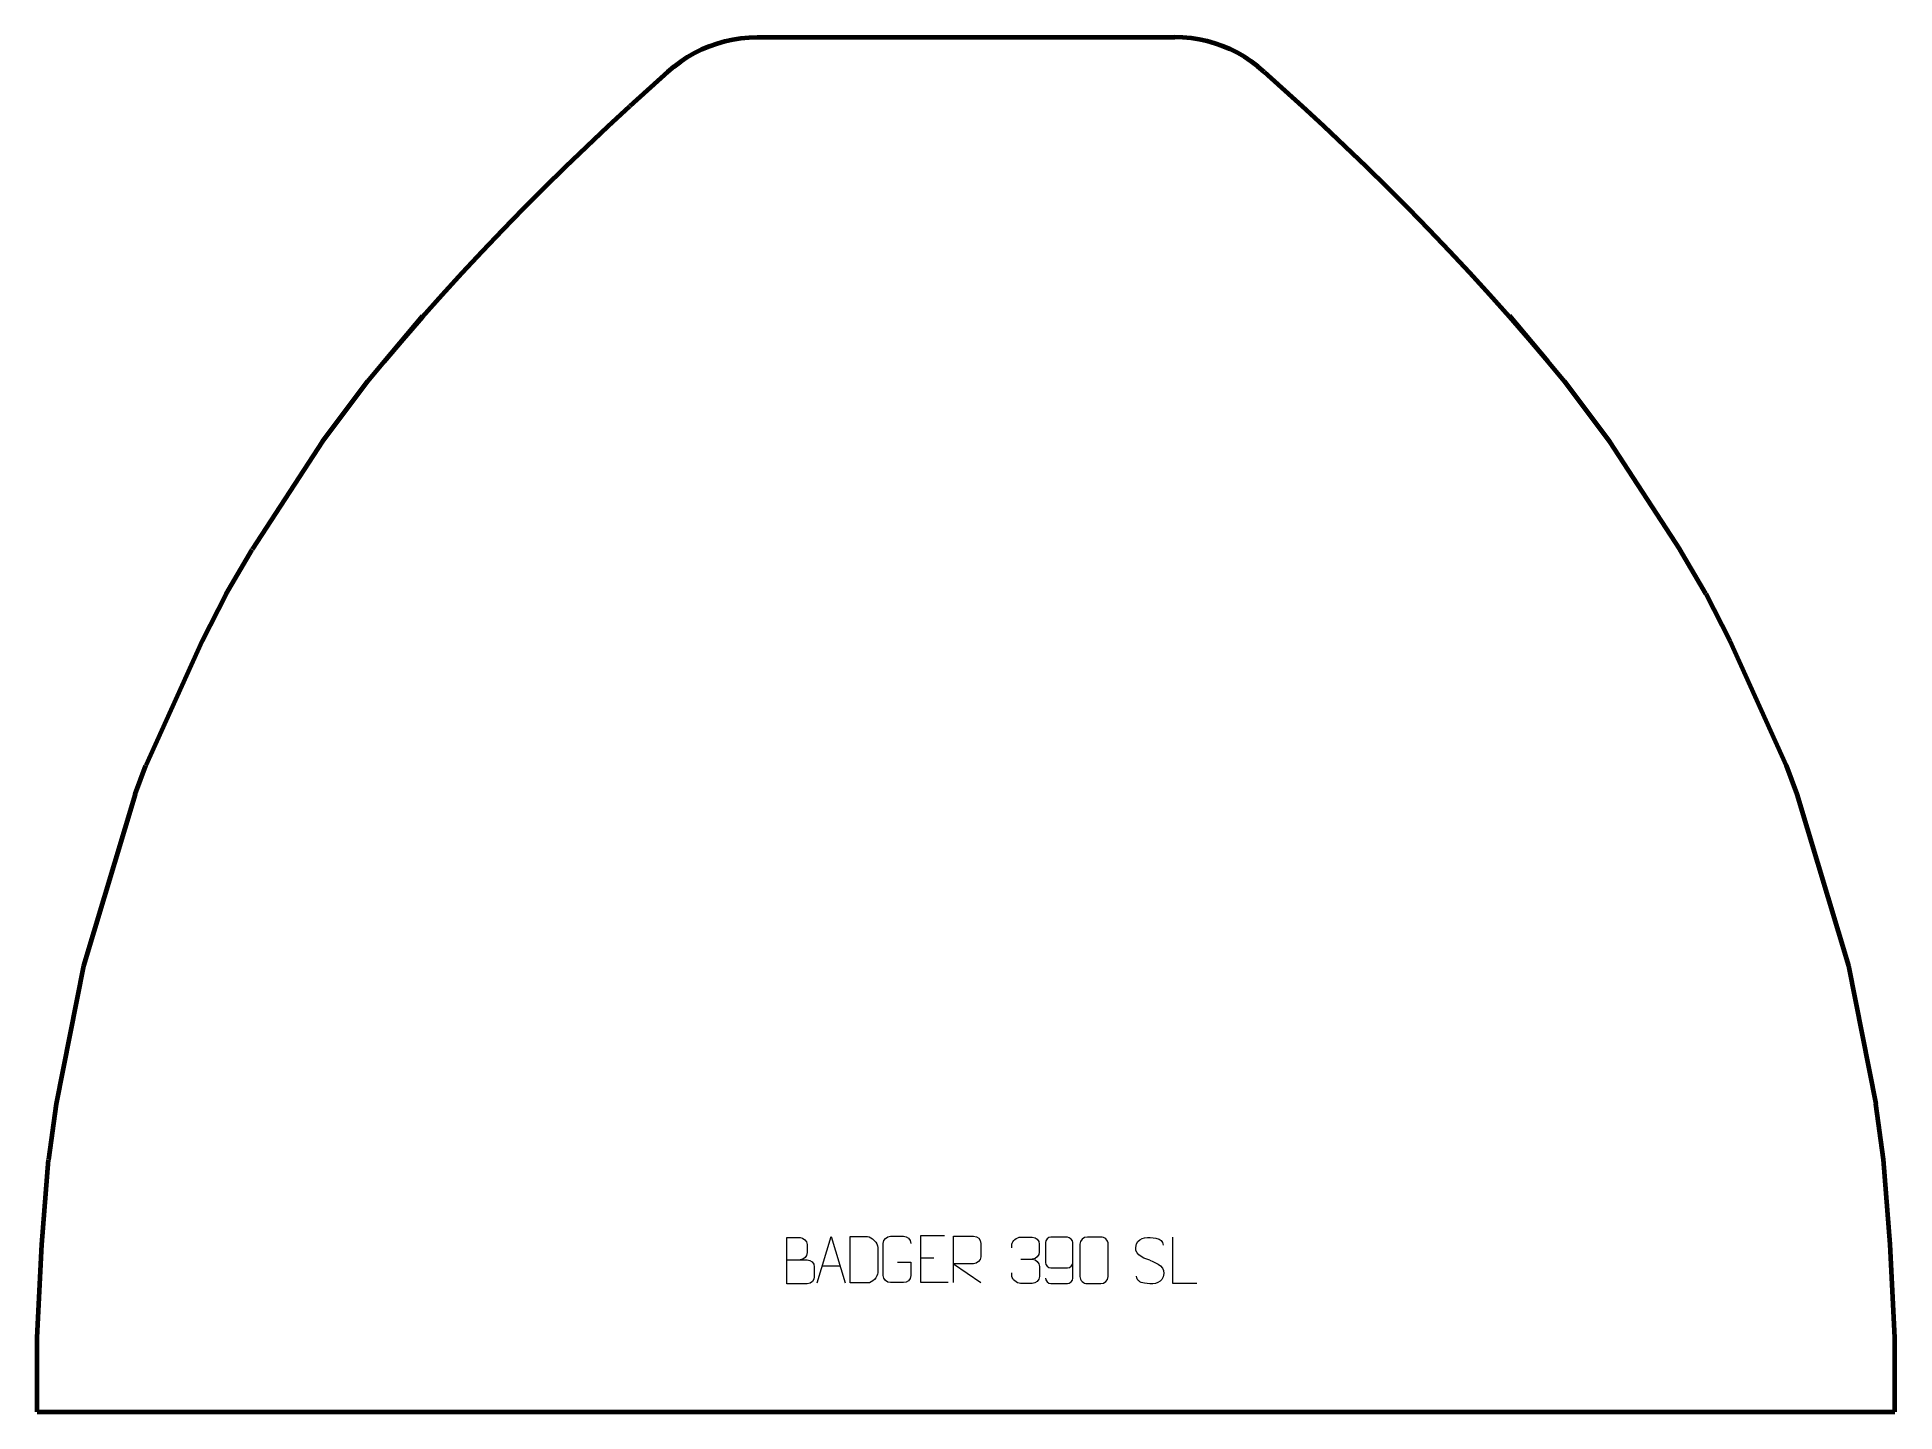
# Model space of a CAD drawing. Header units: millimetres. Extents: x -500 to 500, y -370 to 370.
import ezdxf

# ---------------------------------------------------------------- set-up
doc = ezdxf.new("R2010")
doc.units = ezdxf.units.MM
doc.header["$MEASUREMENT"] = 0
doc.layers.add('layer 1', color=7, linetype='Continuous')

msp = doc.modelspace()

# ---------------------------------------------------------------- linework, layer by layer
at = {"layer": 'layer 1', "color": 242, "lineweight": 106}
for points in [[(-116.7711, 369.8651), (-116.7711, 369.8651), (-112.3813, 370.0002), (-112.3813, 370.0002)], [(-112.3813, 370.0002), (-112.3813, 370.0002), (112.3813, 370.0002), (112.3813, 370.0002)], [(116.7708, 369.8651), (116.7708, 369.8651), (112.3813, 370.0002), (112.3813, 370.0002)], [(-149.9263, 359.3389), (-149.9263, 359.3389), (-146.1206, 361.5306), (-146.1206, 361.5306)], [(-146.1206, 361.5306), (-146.1206, 361.5306), (-142.187, 363.4851), (-142.187, 363.4851)], [(-142.187, 363.4851), (-142.187, 363.4851), (-138.142, 365.1938), (-138.142, 365.1938)], [(-138.142, 365.1938), (-138.142, 365.1938), (-133.9991, 366.6508), (-133.9991, 366.6508)], [(-133.9991, 366.6508), (-133.9991, 366.6508), (-129.7748, 367.8497), (-129.7748, 367.8497)], [(-129.7748, 367.8497), (-129.7748, 367.8497), (-125.4841, 368.7877), (-125.4841, 368.7877)], [(-125.4841, 368.7877), (-125.4841, 368.7877), (-121.144, 369.4604), (-121.144, 369.4604)], [(-121.144, 369.4604), (-121.144, 369.4604), (-116.7711, 369.8651), (-116.7711, 369.8651)], [(121.144, 369.4604), (121.144, 369.4604), (116.7708, 369.8651), (116.7708, 369.8651)], [(125.4841, 368.7877), (125.4841, 368.7877), (121.144, 369.4604), (121.144, 369.4604)], [(129.7745, 367.8497), (129.7745, 367.8497), (125.4841, 368.7877), (125.4841, 368.7877)], [(133.9991, 366.6508), (133.9991, 366.6508), (129.7745, 367.8497), (129.7745, 367.8497)], [(138.142, 365.1938), (138.142, 365.1938), (133.9991, 366.6508), (133.9991, 366.6508)], [(142.1882, 363.4851), (142.1882, 363.4851), (138.142, 365.1938), (138.142, 365.1938)], [(146.1206, 361.5306), (146.1206, 361.5306), (142.1882, 363.4851), (142.1882, 363.4851)], [(149.926, 359.3389), (149.926, 359.3389), (146.1206, 361.5306), (146.1206, 361.5306)], [(-160.4358, 351.4212), (-160.4358, 351.4212), (-180.8722, 332.8434), (-180.8722, 332.8434)], [(-160.4358, 351.4212), (-160.4358, 351.4212), (-157.0966, 354.2745), (-157.0966, 354.2745)], [(-157.0966, 354.2745), (-157.0966, 354.2745), (-153.5892, 356.9169), (-153.5892, 356.9169)], [(-153.5892, 356.9169), (-153.5892, 356.9169), (-149.9263, 359.3389), (-149.9263, 359.3389)], [(153.5892, 356.9169), (153.5892, 356.9169), (149.926, 359.3389), (149.926, 359.3389)], [(157.0975, 354.2745), (157.0975, 354.2745), (153.5892, 356.9169), (153.5892, 356.9169)], [(160.4367, 351.4212), (160.4367, 351.4212), (157.0975, 354.2745), (157.0975, 354.2745)], [(160.4367, 351.4212), (160.4367, 351.4212), (180.8719, 332.8434), (180.8719, 332.8434)], [(-192.592, 322.0697), (-192.592, 322.0697), (-180.8722, 332.8434), (-180.8722, 332.8434)], [(192.592, 322.0697), (192.592, 322.0697), (180.8719, 332.8434), (180.8719, 332.8434)], [(-204.1923, 311.1659), (-204.1923, 311.1659), (-192.592, 322.0697), (-192.592, 322.0697)], [(204.1923, 311.1659), (204.1923, 311.1659), (192.592, 322.0697), (192.592, 322.0697)], [(-215.67, 300.1352), (-215.67, 300.1352), (-204.1923, 311.1659), (-204.1923, 311.1659)], [(215.6708, 300.1352), (215.6708, 300.1352), (204.1923, 311.1659), (204.1923, 311.1659)], [(-227.0257, 288.9775), (-227.0257, 288.9775), (-215.67, 300.1352), (-215.67, 300.1352)], [(227.0266, 288.9775), (227.0266, 288.9775), (215.6708, 300.1352), (215.6708, 300.1352)], [(-238.2565, 277.6949), (-238.2565, 277.6949), (-227.0257, 288.9775), (-227.0257, 288.9775)], [(238.2577, 277.6949), (238.2577, 277.6949), (227.0266, 288.9775), (227.0266, 288.9775)], [(-249.3627, 266.2886), (-249.3627, 266.2886), (-238.2565, 277.6949), (-238.2565, 277.6949)], [(249.3627, 266.2886), (249.3627, 266.2886), (238.2577, 277.6949), (238.2577, 277.6949)], [(-260.3408, 254.7593), (-260.3408, 254.7593), (-249.3627, 266.2886), (-249.3627, 266.2886)], [(260.3408, 254.7593), (260.3408, 254.7593), (249.3627, 266.2886), (249.3627, 266.2886)], [(-271.1908, 243.1097), (-271.1908, 243.1097), (-260.3408, 254.7593), (-260.3408, 254.7593)], [(271.1908, 243.1097), (271.1908, 243.1097), (260.3408, 254.7593), (260.3408, 254.7593)], [(-281.91, 231.3401), (-281.91, 231.3401), (-271.1908, 243.1097), (-271.1908, 243.1097)], [(281.91, 231.3401), (281.91, 231.3401), (271.1908, 243.1097), (271.1908, 243.1097)], [(-292.4991, 219.4529), (-292.4991, 219.4529), (-281.91, 231.3401), (-281.91, 231.3401)], [(292.4991, 219.4529), (292.4991, 219.4529), (281.91, 231.3401), (281.91, 231.3401)], [(-313.278, 195.3287), (-313.278, 195.3287), (-292.4991, 219.9996), (-292.4991, 219.9996)], [(-302.9563, 207.4489), (-302.9563, 207.4489), (-292.4991, 219.4529), (-292.4991, 219.4529)], [(302.956, 207.4489), (302.956, 207.4489), (292.4991, 219.4529), (292.4991, 219.4529)], [(313.2789, 195.3287), (313.2789, 195.3287), (292.5, 219.9996), (292.5, 219.9996)], [(-313.278, 195.3287), (-313.278, 195.3287), (-302.9563, 207.4489), (-302.9563, 207.4489)], [(313.2789, 195.3287), (313.2789, 195.3287), (302.956, 207.4489), (302.956, 207.4489)], [(-322.0696, 184.8912), (-322.0696, 184.8912), (-313.278, 195.3287), (-313.278, 195.3287)], [(322.0694, 184.8912), (322.0694, 184.8912), (313.2789, 195.3287), (313.2789, 195.3287)], [(-346.4662, 152.3605), (-346.4662, 152.3605), (-322.0696, 184.8912), (-322.0696, 184.8912)], [(322.0694, 184.8912), (322.0694, 184.8912), (346.4662, 152.3605), (346.4662, 152.3605)], [(-346.4662, 152.3605), (-346.4662, 152.3605), (-384.2276, 94.2648), (-384.2276, 94.2648)], [(346.4662, 152.3605), (346.4662, 152.3605), (384.2276, 94.2648), (384.2276, 94.2648)], [(-398.2497, 70.3544), (-398.2497, 70.3544), (-384.2276, 94.2648), (-384.2276, 94.2648)], [(398.2506, 70.3544), (398.2506, 70.3544), (384.2276, 94.2648), (384.2276, 94.2648)], [(-398.2497, 70.3544), (-398.2497, 70.3544), (-411.2244, 45.057), (-411.2244, 45.057)], [(398.2506, 70.3544), (398.2506, 70.3544), (411.2244, 45.057), (411.2244, 45.057)], [(-411.2244, 45.057), (-411.2244, 45.057), (-441.4429, -22.0955), (-441.4429, -22.0955)], [(411.2244, 45.057), (411.2244, 45.057), (441.4429, -22.0955), (441.4429, -22.0955)], [(-447.2265, -37.423), (-447.2265, -37.423), (-441.4429, -22.0955), (-441.4429, -22.0955)], [(441.4429, -22.0955), (441.4429, -22.0955), (447.2265, -37.423), (447.2265, -37.423)], [(-447.2265, -37.423), (-447.2265, -37.423), (-474.9993, -129.9995), (-474.9993, -129.9995)], [(447.2265, -37.423), (447.2265, -37.423), (474.9993, -129.9995), (474.9993, -129.9995)], [(-474.9993, -129.9995), (-474.9993, -129.9995), (-489.8431, -204.216), (-489.8431, -204.216)], [(474.9993, -129.9995), (474.9993, -129.9995), (489.8428, -204.216), (489.8428, -204.216)], [(-489.8431, -204.216), (-489.8431, -204.216), (-493.9126, -234.2385), (-493.9126, -234.2385)], [(493.9135, -234.2385), (493.9135, -234.2385), (489.8428, -204.216), (489.8428, -204.216)], [(-497.4996, -280.0002), (-497.4996, -280.0002), (-493.9126, -234.2385), (-493.9126, -234.2385)], [(497.5004, -280.0002), (497.5004, -280.0002), (493.9135, -234.2385), (493.9135, -234.2385)], [(-499.9995, -330.0006), (-499.9995, -330.0006), (-497.4996, -280.0002), (-497.4996, -280.0002)], [(499.9995, -330.0006), (499.9995, -330.0006), (497.5004, -280.0002), (497.5004, -280.0002)], [(-499.9995, -370.0002), (-499.9995, -370.0002), (-499.9995, -330.0006), (-499.9995, -330.0006)], [(499.9995, -370.0002), (499.9995, -370.0002), (499.9995, -330.0006), (499.9995, -330.0006)], [(-499.9995, -370.0002), (-499.9995, -370.0002), (499.9995, -370.0002), (499.9995, -370.0002)]]:
    msp.add_open_spline(points, degree=3, dxfattribs=at)
at = {"layer": 'layer 1', "color": 250, "lineweight": 9}
for points, knots in [([(-96.4182, -288.1351), (-92.7796, -288.1347), (-89.1925, -288.1347), (-85.5531, -288.1351), (-85.5531, -288.1351), (-83.5777, -288.1524), (-81.6541, -289.8884), (-81.6541, -291.9381), (-81.6541, -291.9381), (-81.6545, -293.0667), (-81.6545, -296.1161), (-81.6541, -297.245), (-81.6541, -297.245), (-81.6365, -299.1029), (-83.1786, -301.1168), (-85.5001, -301.0999), (-85.5001, -301.0999), (-89.1399, -301.0995), (-92.7793, -301.0995), (-96.4182, -301.0999), (-96.4182, -301.0999), (-96.4182, -292.7815), (-96.4182, -284.4638), (-96.4182, -276.1463), (-96.4182, -276.1463), (-94.0445, -276.1463), (-91.6704, -276.1463), (-89.2962, -276.1463), (-89.2962, -276.1463), (-87.6154, -276.1287), (-85.5186, -278.0392), (-85.5009, -280.0016), (-85.5009, -280.0016), (-85.5013, -282.0677), (-85.5013, -282.2137), (-85.5009, -284.2802), (-85.5009, -284.2802), (-85.4836, -286.3463), (-87.3381, -288.1524), (-89.3481, -288.1351)], [0, 0, 0, 0, 0.09090909, 0.09090909, 0.09090909, 0.09090909, 0.18181818, 0.18181818, 0.18181818, 0.18181818, 0.27272727, 0.27272727, 0.27272727, 0.27272727, 0.36363636, 0.36363636, 0.36363636, 0.36363636, 0.45454545, 0.45454545, 0.45454545, 0.45454545, 0.54545455, 0.54545455, 0.54545455, 0.54545455, 0.63636364, 0.63636364, 0.63636364, 0.63636364, 0.72727273, 0.72727273, 0.72727273, 0.72727273, 0.81818182, 0.81818182, 0.81818182, 0.81818182, 1, 1, 1, 1]), ([(-80.0336, -300.6118), (-80.0336, -300.6118), (-72.6626, -275.6583), (-72.6626, -275.6583), (-72.6626, -275.6583), (-72.6626, -275.6583), (-65.0927, -300.6118), (-65.0927, -300.6118)], [0, 0, 0, 0, 0.33333333, 0.33333333, 0.33333333, 0.33333333, 1, 1, 1, 1]), ([(-62.2699, -300.5836), (-59.9381, -300.5833), (-54.9879, -300.6073), (-52.6564, -300.6076), (-52.6564, -300.6076), (-50.7314, -300.713), (-47.4128, -297.1714), (-47.424, -295.1541), (-47.424, -295.1541), (-47.4244, -289.384), (-47.4244, -287.2143), (-47.424, -281.445), (-47.424, -281.445), (-47.4283, -279.3069), (-50.8028, -275.6468), (-52.9552, -275.6603), (-52.9552, -275.6603), (-55.2809, -275.6603), (-60.0052, -275.6603), (-62.3313, -275.6603), (-62.3313, -275.6603), (-62.3309, -281.4072), (-62.2696, -294.8363), (-62.2699, -300.5836)], [0, 0, 0, 0, 0.14285714, 0.14285714, 0.14285714, 0.14285714, 0.28571429, 0.28571429, 0.28571429, 0.28571429, 0.42857143, 0.42857143, 0.42857143, 0.42857143, 0.57142857, 0.57142857, 0.57142857, 0.57142857, 0.71428571, 0.71428571, 0.71428571, 0.71428571, 1, 1, 1, 1]), ([(-36.8726, -289.4699), (-36.8726, -289.4699), (-29.7045, -289.4699), (-29.7045, -289.4699), (-29.7045, -289.4699), (-29.7045, -289.4699), (-29.7045, -296.6381), (-29.7045, -296.6381), (-29.7045, -296.6381), (-29.8442, -298.9615), (-31.5214, -300.4411), (-33.6692, -300.4518), (-33.6692, -300.4518), (-36.001, -300.4515), (-38.333, -300.4515), (-40.6645, -300.4518), (-40.6645, -300.4518), (-42.5894, -300.5573), (-44.5616, -298.6728), (-44.5504, -296.6555), (-44.5504, -296.6555), (-44.55, -290.8854), (-44.55, -285.1157), (-44.5504, -279.3464), (-44.5504, -279.3464), (-44.5462, -277.2083), (-42.7994, -275.4891), (-40.6471, -275.5025), (-40.6471, -275.5025), (-38.3214, -275.5025), (-35.9953, -275.5025), (-33.6692, -275.5025), (-33.6692, -275.5025), (-31.7225, -275.4671), (-29.7311, -276.9586), (-29.7045, -279.3963)], [0, 0, 0, 0, 0.1, 0.1, 0.1, 0.1, 0.2, 0.2, 0.2, 0.2, 0.3, 0.3, 0.3, 0.3, 0.4, 0.4, 0.4, 0.4, 0.5, 0.5, 0.5, 0.5, 0.6, 0.6, 0.6, 0.6, 0.7, 0.7, 0.7, 0.7, 0.8, 0.8, 0.8, 0.8, 1, 1, 1, 1]), ([(-11.6007, -275.2554), (-11.6007, -275.2554), (-24.4746, -275.2554), (-24.4746, -275.2554), (-24.4746, -275.2554), (-24.4746, -275.2554), (-24.4746, -300.209), (-24.4746, -300.209), (-24.4746, -300.209), (-24.4746, -300.209), (-9.6088, -300.209), (-9.6088, -300.209)], [0, 0, 0, 0, 0.25, 0.25, 0.25, 0.25, 0.5, 0.5, 0.5, 0.5, 1, 1, 1, 1]), ([(-6.7288, -300.4545), (-6.7288, -300.4545), (-6.7288, -275.501), (-6.7288, -275.501), (-6.7288, -275.501), (-3.134, -275.501), (0.4615, -275.501), (4.0567, -275.501), (4.0567, -275.501), (6.382, -275.5387), (7.9393, -277.0287), (7.9352, -279.3951), (7.9352, -279.3951), (7.9348, -281.4305), (7.9348, -284.49), (7.9352, -286.526), (7.9352, -286.526), (7.9287, -288.4015), (6.1164, -290.3433), (4.1069, -290.3624), (4.1069, -290.3624), (4.1069, -290.3624), (-6.7288, -290.3624), (-6.7288, -290.3624), (-6.7288, -290.3624), (-6.7288, -290.3624), (7.9259, -300.4545), (7.9259, -300.4545)], [0, 0, 0, 0, 0.125, 0.125, 0.125, 0.125, 0.25, 0.25, 0.25, 0.25, 0.375, 0.375, 0.375, 0.375, 0.5, 0.5, 0.5, 0.5, 0.625, 0.625, 0.625, 0.625, 0.75, 0.75, 0.75, 0.75, 1, 1, 1, 1]), ([(24.7321, -281.6499), (24.7321, -281.6499), (24.7321, -279.7927), (24.7321, -279.7927), (24.7321, -279.7927), (24.7178, -278.0508), (27.3823, -275.9327), (29.4414, -275.9554), (29.4414, -275.9554), (31.5055, -275.9554), (33.5695, -275.9554), (35.6332, -275.9554), (35.6332, -275.9554), (37.8277, -275.9466), (39.426, -277.7933), (39.4704, -279.7055), (39.4704, -279.7055), (39.47, -281.1406), (39.47, -282.5757), (39.4704, -284.0112), (39.4704, -284.0112), (39.4218, -285.6647), (37.8192, -287.8947), (35.6209, -287.8847), (35.6209, -287.8847), (37.8246, -287.8959), (39.4326, -289.6991), (39.4866, -291.7586), (39.4866, -291.7586), (39.4862, -293.5433), (39.4862, -295.328), (39.4866, -297.1131), (39.4866, -297.1131), (39.4967, -299.1745), (37.4418, -300.9376), (35.6209, -300.9295), (35.6209, -300.9295), (33.5556, -300.9292), (31.4904, -300.9292), (29.4248, -300.9295), (29.4248, -300.9295), (27.2562, -300.918), (24.7252, -298.5178), (24.7066, -297.056), (24.7066, -297.056), (24.7066, -297.056), (24.7066, -295.1474), (24.7066, -295.1474)], [0, 0, 0, 0, 0.07692308, 0.07692308, 0.07692308, 0.07692308, 0.15384615, 0.15384615, 0.15384615, 0.15384615, 0.23076923, 0.23076923, 0.23076923, 0.23076923, 0.30769231, 0.30769231, 0.30769231, 0.30769231, 0.38461538, 0.38461538, 0.38461538, 0.38461538, 0.46153846, 0.46153846, 0.46153846, 0.46153846, 0.53846154, 0.53846154, 0.53846154, 0.53846154, 0.61538462, 0.61538462, 0.61538462, 0.61538462, 0.69230769, 0.69230769, 0.69230769, 0.69230769, 0.76923077, 0.76923077, 0.76923077, 0.76923077, 0.84615385, 0.84615385, 0.84615385, 0.84615385, 1, 1, 1, 1]), ([(42.7148, -297.9712), (42.7389, -299.3107), (44.0951, -300.964), (45.667, -300.9296), (45.667, -300.9296), (48.6518, -300.9293), (51.637, -300.9293), (54.6224, -300.9296), (54.6224, -300.9296), (55.8415, -300.9446), (57.5697, -299.507), (57.5747, -297.9712), (57.5747, -297.9712), (57.5744, -291.6108), (57.5744, -285.25), (57.5747, -278.8892), (57.5747, -278.8892), (57.57, -277.7263), (55.8415, -275.9552), (54.6224, -275.9308), (54.6224, -275.9308), (51.637, -275.9311), (48.6518, -275.9311), (45.667, -275.9308), (45.667, -275.9308), (44.3889, -275.9746), (42.7192, -277.5891), (42.7148, -278.8892), (42.7148, -278.8892), (42.7148, -282.4726), (42.7148, -286.0555), (42.7148, -289.6384), (42.7148, -289.6384), (42.7533, -291.1166), (44.336, -292.5495), (45.667, -292.5474), (45.667, -292.5474), (48.6518, -292.5477), (51.637, -292.5477), (54.6224, -292.5474), (54.6224, -292.5474), (55.9519, -292.5524), (57.5949, -291.0451), (57.5532, -289.6166)], [0, 0, 0, 0, 0.08333333, 0.08333333, 0.08333333, 0.08333333, 0.16666667, 0.16666667, 0.16666667, 0.16666667, 0.25, 0.25, 0.25, 0.25, 0.33333333, 0.33333333, 0.33333333, 0.33333333, 0.41666667, 0.41666667, 0.41666667, 0.41666667, 0.5, 0.5, 0.5, 0.5, 0.58333333, 0.58333333, 0.58333333, 0.58333333, 0.66666667, 0.66666667, 0.66666667, 0.66666667, 0.75, 0.75, 0.75, 0.75, 0.83333333, 0.83333333, 0.83333333, 0.83333333, 1, 1, 1, 1]), ([(65.3394, -275.9312), (67.7242, -275.9312), (70.1094, -275.9312), (72.4946, -275.9312), (72.4946, -275.9312), (74.4908, -275.8956), (76.5328, -277.3899), (76.5601, -279.832), (76.5601, -279.832), (76.5597, -285.5894), (76.5597, -291.3472), (76.5601, -297.1054), (76.5601, -297.1054), (76.4168, -299.433), (74.697, -300.9153), (72.4946, -300.926), (72.4946, -300.926), (70.1035, -300.9257), (67.7123, -300.9257), (65.3215, -300.926), (65.3215, -300.926), (63.3476, -301.0317), (61.3253, -299.1438), (61.3368, -297.1228), (61.3368, -297.1228), (61.3372, -291.3422), (61.3372, -285.5619), (61.3368, -279.7821), (61.3368, -279.7821), (61.3412, -277.6401), (63.1322, -275.9176), (65.3394, -275.9312)], [0, 0, 0, 0, 0.11111111, 0.11111111, 0.11111111, 0.11111111, 0.22222222, 0.22222222, 0.22222222, 0.22222222, 0.33333333, 0.33333333, 0.33333333, 0.33333333, 0.44444444, 0.44444444, 0.44444444, 0.44444444, 0.55555556, 0.55555556, 0.55555556, 0.55555556, 0.66666667, 0.66666667, 0.66666667, 0.66666667, 0.77777778, 0.77777778, 0.77777778, 0.77777778, 1, 1, 1, 1]), ([(98.9484, -288.4305), (94.7001, -286.9601), (89.792, -285.1642), (91.7971, -279.644), (91.7971, -279.644), (93.3006, -275.5041), (98.5142, -275.8926), (102.1178, -276.4937), (102.1178, -276.4937), (104.9784, -276.9709), (105.8431, -278.1841), (106.1537, -280.2682)], [0, 0, 0, 0, 0.25, 0.25, 0.25, 0.25, 0.5, 0.5, 0.5, 0.5, 1, 1, 1, 1]), ([(124.2862, -300.9292), (124.2862, -300.9292), (111.3371, -300.9292), (111.3371, -300.9292), (111.3371, -300.9292), (111.3371, -300.9292), (111.3371, -275.9756), (111.3371, -275.9756)], [0, 0, 0, 0, 0.33333333, 0.33333333, 0.33333333, 0.33333333, 1, 1, 1, 1]), ([(98.9484, -288.4305), (102.967, -290.0773), (107.9965, -291.9656), (106.1625, -297.3259), (106.1625, -297.3259), (104.7027, -301.5922), (99.7919, -301.3356), (96.0658, -300.7809), (96.0658, -300.7809), (93.3158, -300.3711), (92.0949, -299.1576), (91.7169, -297.0454)], [0, 0, 0, 0, 0.25, 0.25, 0.25, 0.25, 0.5, 0.5, 0.5, 0.5, 1, 1, 1, 1])]:
    msp.add_open_spline(points, degree=3, knots=knots, dxfattribs=at)
for points in [[(-24.4746, -287.1351), (-24.4746, -287.1351), (-17.3065, -287.1351), (-17.3065, -287.1351)], [(29.4418, -287.8951), (29.4418, -287.8951), (35.6382, -287.8951), (35.6382, -287.8951)], [(-77.311, -291.3624), (-77.311, -291.3624), (-67.8153, -291.3624), (-67.8153, -291.3624)]]:
    msp.add_open_spline(points, degree=3, dxfattribs=at)

doc.saveas('drawing.dxf')
